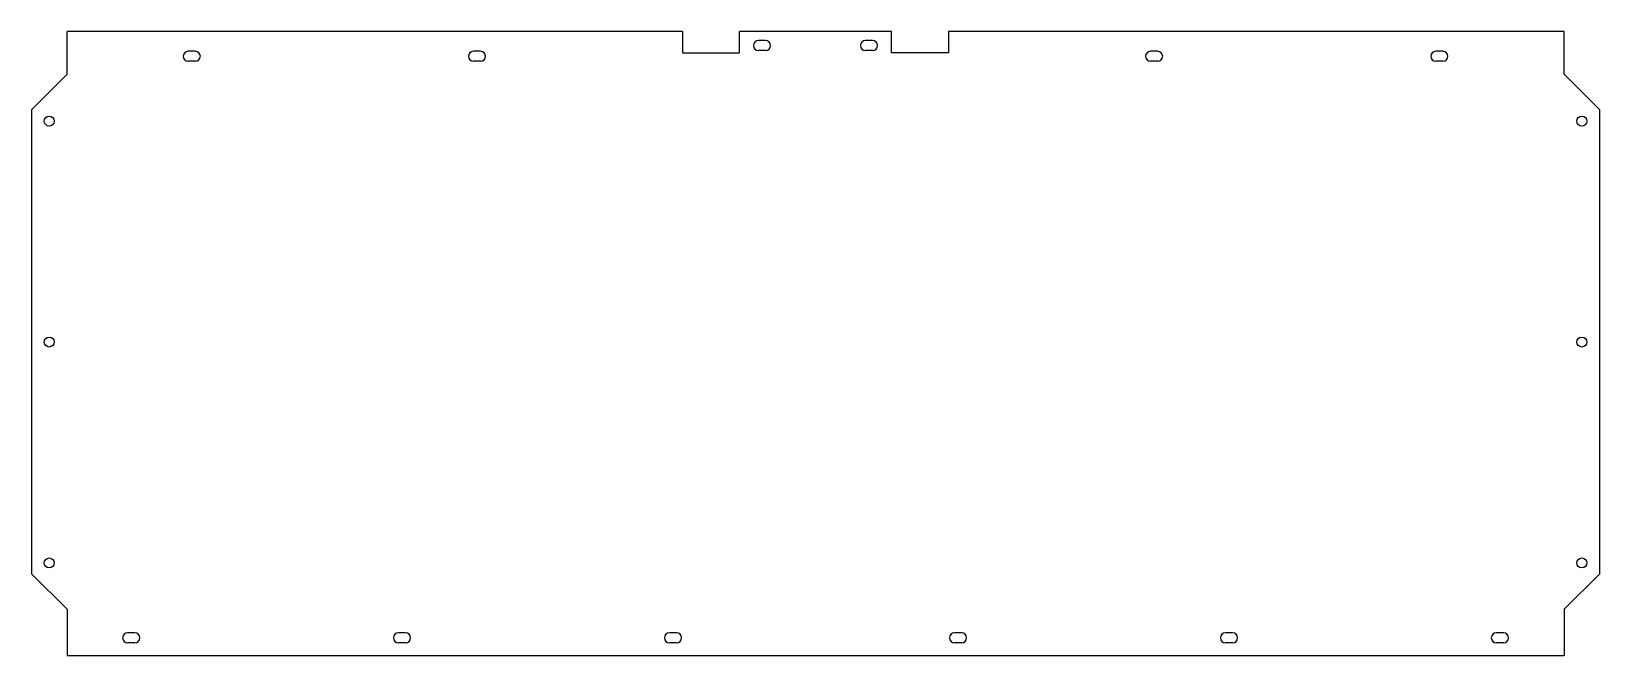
# Model space of a CAD drawing. Header units: millimetres. Extents: x 573 to 2773, y 441 to 1317.
import ezdxf

# ---------------------------------------------------------------- set-up
doc = ezdxf.new("R2010")
doc.units = ezdxf.units.MM

msp = doc.modelspace()

# ---------------------------------------------------------------- linework, layer by layer
for p, q in [((623.3, 1257.3), (623.3, 1317.3)), ((1486.8, 1317.3), (623.3, 1317.3)), ((1779.8, 1317.3), (1566.8, 1317.3)), ((1603.3, 1304.3), (1593.3, 1304.3)), ((1753.3, 1304.3), (1743.3, 1304.3)), ((2723.3, 1317.3), (1859.8, 1317.3)), ((2723.3, 1257.3), (2723.3, 1317.3)), ((803.3, 1289.3), (793.3, 1289.3)), ((1203.3, 1289.3), (1193.3, 1289.3)), ((1603.3, 1290.3), (1593.3, 1290.3)), ((1753.3, 1290.3), (1743.3, 1290.3)), ((2153.3, 1289.3), (2143.3, 1289.3)), ((2553.3, 1289.3), (2543.3, 1289.3)), ((623.3, 1257.3), (573.3, 1207.3)), ((803.3, 1275.3), (793.3, 1275.3)), ((1203.3, 1275.3), (1193.3, 1275.3)), ((2153.3, 1275.3), (2143.3, 1275.3)), ((2553.3, 1275.3), (2543.3, 1275.3)), ((2723.3, 1257.3), (2773.3, 1207.3)), ((573.3, 1207.3), (573.3, 556.3)), ((2773.3, 556.3), (2773.3, 1207.3)), ((623.3, 506.3), (573.3, 556.3)), ((2723.3, 506.3), (2773.3, 556.3)), ((623.3, 506.3), (623.3, 441.3)), ((2723.3, 506.3), (2723.3, 441.3)), ((718.3, 473.3), (708.3, 473.3)), ((1098.3, 473.3), (1088.3, 473.3)), ((1478.3, 473.3), (1468.3, 473.3)), ((1878.3, 473.3), (1868.3, 473.3)), ((2258.3, 473.3), (2248.3, 473.3)), ((2638.3, 473.3), (2628.3, 473.3)), ((623.3, 441.3), (2723.3, 441.3)), ((718.3, 459.3), (708.3, 459.3)), ((1098.3, 459.3), (1088.3, 459.3)), ((1478.3, 459.3), (1468.3, 459.3)), ((1878.3, 459.3), (1868.3, 459.3)), ((2258.3, 459.3), (2248.3, 459.3)), ((2638.3, 459.3), (2628.3, 459.3))]:
    msp.add_line(p, q)
for points in [[(1486.8, 1317.3), (1486.8, 1287.3), (1566.8, 1287.3), (1566.8, 1317.3)], [(1859.8, 1317.3), (1859.8, 1287.3), (1779.8, 1287.3), (1779.8, 1317.3)]]:
    msp.add_lwpolyline(points)
for centre in [(598.3, 1191.3), (2748.3, 1191.3), (598.3, 881.3), (2748.3, 881.3), (598.3, 571.3), (2748.3, 571.3)]:
    msp.add_circle(centre, 7)
for centre, start, end in [((1593.3, 1297.3), 90, 270), ((1603.3, 1297.3), 270, 90), ((1743.3, 1297.3), 90, 270), ((1753.3, 1297.3), 270, 90), ((793.3, 1282.3), 90, 270), ((803.3, 1282.3), 270, 90), ((1193.3, 1282.3), 90, 270), ((1203.3, 1282.3), 270, 90), ((2143.3, 1282.3), 90, 270), ((2153.3, 1282.3), 270, 90), ((2543.3, 1282.3), 90, 270), ((2553.3, 1282.3), 270, 90), ((708.3, 466.3), 90, 270), ((718.3, 466.3), 270, 90), ((1088.3, 466.3), 90, 270), ((1098.3, 466.3), 270, 90), ((1468.3, 466.3), 90, 270), ((1478.3, 466.3), 270, 90), ((1868.3, 466.3), 90, 270), ((1878.3, 466.3), 270, 90), ((2248.3, 466.3), 90, 270), ((2258.3, 466.3), 270, 90), ((2628.3, 466.3), 90, 270), ((2638.3, 466.3), 270, 90)]:
    msp.add_arc(centre, 7, start, end)

doc.saveas('drawing.dxf')
